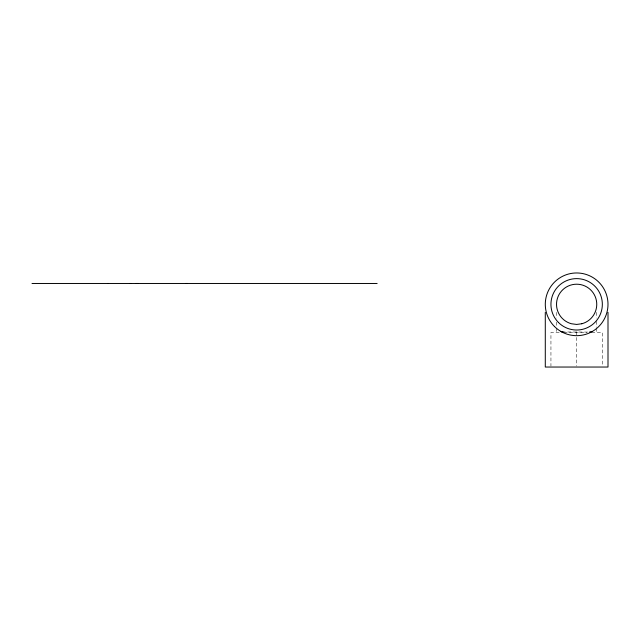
<?xml version="1.0" encoding="UTF-8"?>
<svg xmlns="http://www.w3.org/2000/svg" width="640" height="640" viewBox="0 0 640 640"><rect width="100%" height="100%" fill="white"/><g stroke="black" fill="none" stroke-linecap="round" stroke-linejoin="round"><path stroke-width="0.48" stroke-dasharray="3.2 2.4" d="M587.672 332.064L563.672 331.96M559.216 332.488L550.944 332.488L550.944 366.048M563.792 332.488L586.832 332.488M591.664 332.488L602.344 332.488L602.344 366.048M596.76 312.384L596.76 318.088M596.76 321.32L596.76 327.376M596.76 328.264L596.76 332.488M576.64 331.856L576.64 366.056M556.52 312.384L556.52 318.088M556.52 322.168L556.52 326.496M556.52 328.264L556.52 332.488"/><path stroke-width="0.96" d="M591.552 331.856L592.32 331.536L589.608 331.96M185.96 283.472L187.464 283.464M136.448 283.472L137.064 283.472M107.584 283.472L108.272 283.472M130.952 283.472L130.184 283.472M138.152 283.472L136.224 283.472M32 283.472L377.144 283.472M563.672 331.96L560.96 331.536L561.728 331.856M608 312.384L608 367.04L545.288 367.04L545.288 312.384M581.848 323.752L576.64 324.44L571.432 323.752A20.12 20.12 0 0 1 560.16 292.784A20.12 20.12 0 0 1 593.12 292.784A20.12 20.12 0 0 1 581.848 323.752M558.472 322.496A25.696 25.696 0 0 0 601.464 310.976A25.696 25.696 0 0 0 569.992 279.496A25.696 25.696 0 0 0 558.472 322.496M554.472 326.496A31.36 31.36 0 0 0 606.928 312.44A31.36 31.36 0 0 0 568.528 274.032A31.36 31.36 0 0 0 554.472 326.496"/></g></svg>
